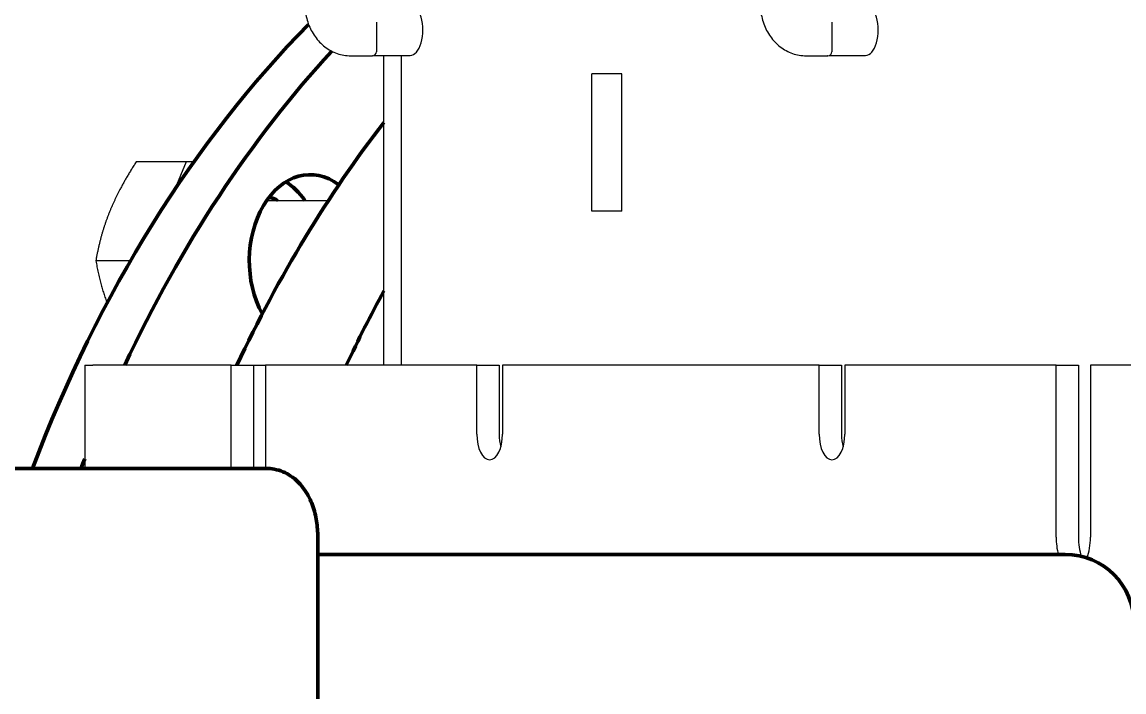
# Model space of a CAD drawing. Header units: inches. Extents: x 15 to 402, y 6 to 258.
# Drawn here: x 286.42 to 294.43, y 94.61 to 99.48 of the extents above; entities that cross this region are included whole.
import ezdxf

# ---------------------------------------------------------------- set-up
doc = ezdxf.new("R2010")
doc.units = ezdxf.units.IN
doc.header["$LTSCALE"] = 12
doc.header["$MEASUREMENT"] = 0
doc.layers.add('Dimension (ANSI)', color=7, linetype='Continuous', lineweight=25)
doc.layers.add('Visible (ANSI)', color=7, linetype='Continuous', lineweight=50)
doc.styles.add('MEMCOR Medium', font='arial.ttf')
doc.dimstyles.new('Default (ANSI)', dxfattribs={"dimscale": 12, "dimtxt": 0.15, "dimasz": 0.098425, "dimexe": 0.125, "dimexo": 0.0625, "dimgap": 0.031496, "dimtad": 0, "dimtih": 1, "dimtoh": 1, "dimdec": 4, "dimrnd": 1e-08, "dimzin": 3, "dimdsep": 46, "dimlunit": 5, "dimtxsty": 'MEMCOR Medium', "dimcen": 0.09, "dimdle": 0.393701, "dimclrd": 256, "dimclre": 256, "dimclrt": 256, "dimadec": 0, "dimazin": 1, "dimtfac": 0.8, "dimtofl": 0, "dimtmove": 0, "dimatfit": 3, "dimfxl": 1, "dimfrac": 1, "dimtolj": 1, "dimtzin": 4, "dimlwd": -1, "dimlwe": -1, "dimarcsym": 0})

# ---------------------------------------------------------------- blocks, each defined once
blk = doc.blocks.new('*D27')
at = {"layer": 'Defpoints', "color": 0, "transparency": 16777216}
for p in [(306.8612, 130.4909), (258.8478, 39.7359), (286.6568, 39.7359)]:
    blk.add_point(p, dxfattribs=at)
at = {"layer": 'Dimension (ANSI)', "transparency": 16777216}
for p, q in [((306.1112, 130.4909), (257.3478, 130.4909)), ((258.8478, 129.3098), (258.8478, 91.2594)), ((258.8478, 40.917), (258.8478, 78.9674)), ((285.9068, 39.7359), (257.3478, 39.7359))]:
    blk.add_line(p, q, dxfattribs=at)
for points in [[(258.651, 129.3098), (259.0447, 129.3098), (258.8478, 130.4909)], [(258.651, 40.917), (259.0447, 40.917), (258.8478, 39.7359)]]:
    blk.add_solid(points, dxfattribs=at)
at = {"layer": 'Dimension (ANSI)', "transparency": 16777216, "char_height": 1.8, "attachment_point": 5, "style": 'MEMCOR Medium'}
for s, insert in [('\\A1; \\fArial|b0|i0;90{\\H0.8x;\\S3#4;} in', (258.8478, 86.9624)), ('\\A1;[2305.2 mm]{\\P\\fArial|b0|i0;SHIPPING HEIGHT\\P\\fArial|b0|i0;REF.}', (258.8478, 80.8164))]:
    blk.add_mtext(s, dxfattribs=dict(at, insert=insert))

msp = doc.modelspace()

# ---------------------------------------------------------------- linework, layer by layer
at = {"layer": 'Visible (ANSI)', "linetype": 'Continuous', "lineweight": 18}
for p, q in [((288.99753, 99.36544), (288.99753, 99.26583)), ((292.30999, 99.36544), (292.30999, 99.26583)), ((288.81025, 99.23583), (288.96644, 99.23583)), ((288.96753, 99.23583), (288.96644, 99.23583)), ((288.9789, 99.23807), (289.24155, 99.23807)), ((289.05139, 96.98586), (289.05139, 99.23807)), ((289.17639, 99.23807), (289.17639, 96.98586)), ((292.12271, 99.23583), (292.27891, 99.23583)), ((292.27999, 99.23583), (292.27891, 99.23583)), ((292.29137, 99.23807), (292.55401, 99.23807)), ((290.78279, 99.10586), (290.56439, 99.10586)), ((290.56439, 98.10586), (290.56439, 99.10586)), ((290.78279, 98.10586), (290.78279, 99.10586)), ((287.61303, 98.46502), (287.24963, 98.46502)), ((287.61303, 98.46502), (287.53167, 98.26572)), ((287.669, 98.46502), (287.61303, 98.46502)), ((288.1987, 98.18377), (288.64774, 98.18377)), ((290.78279, 98.10586), (290.56439, 98.10586)), ((287.20859, 97.74627), (286.9562, 97.74627)), ((286.87533, 96.98586), (286.93394, 96.98586)), ((286.87533, 96.98586), (286.87533, 96.23586)), ((287.94062, 96.98586), (286.93394, 96.98586)), ((287.94062, 96.23586), (287.94062, 96.98586)), ((287.94062, 96.98586), (288.103, 96.98586)), ((288.103, 96.98586), (288.19062, 96.98586)), ((288.103, 96.98586), (288.103, 96.23586)), ((289.72687, 96.98586), (288.19062, 96.98586)), ((288.19062, 96.98586), (288.19062, 96.23586)), ((289.72687, 96.48586), (289.72687, 96.98586)), ((289.72687, 96.98586), (289.88925, 96.98586)), ((289.88925, 96.98586), (289.88925, 96.48586)), ((292.21687, 96.98586), (289.91437, 96.98586)), ((289.91437, 96.98586), (289.91437, 96.48586)), ((292.21687, 96.48586), (292.21687, 96.98586)), ((292.21687, 96.98586), (292.37925, 96.98586)), ((292.37925, 96.98586), (292.37925, 96.48586)), ((293.94062, 96.98586), (292.40437, 96.98586)), ((292.40437, 96.98586), (292.40437, 96.48586)), ((293.94062, 95.73586), (293.94062, 96.98586)), ((293.94062, 96.98586), (294.103, 96.98586)), ((294.103, 96.98586), (294.103, 95.73586)), ((295.1973, 96.98586), (294.19062, 96.98586)), ((294.19062, 96.98586), (294.19062, 95.73586))]:
    msp.add_line(p, q, dxfattribs=at)
at = {"layer": 'Visible (ANSI)'}
for p, q in [((287.979, 96.23586), (280.729, 96.23586)), ((288.1955, 96.23586), (287.979, 96.23586)), ((288.5705, 78.98586), (288.5705, 95.73586)), ((294.00768, 95.61086), (288.5705, 95.61086))]:
    msp.add_line(p, q, dxfattribs=at)
at = {"layer": 'Visible (ANSI)', "linetype": 'Continuous', "lineweight": 18}
for centre in [(288.96753, 99.26583), (292.27999, 99.26583)]:
    msp.add_arc(centre, 0.03, 270, 0, dxfattribs=at)
at = {"layer": 'Visible (ANSI)'}
msp.add_arc((294.00768, 95.11086), 0.5, 0, 90, dxfattribs=at)
at = {"layer": 'Visible (ANSI)', "linetype": 'Continuous', "lineweight": 18}
for centre, major_axis, start_param, end_param in [((289.24155, 99.42333), (0, -0.18526), 0, 3.1415927), ((292.55401, 99.42333), (0, -0.18526), 0, 3.1415927), ((289.82062, 96.48586), (0, -0.1875), 4.712389, 7.8539816), ((289.983, 96.48586), (0, -0.1875), 4.712389, 5.2359878), ((292.31062, 96.48586), (0, -0.1875), 4.712389, 7.8539816), ((292.473, 96.48586), (0, -0.1875), 4.712389, 5.2359878), ((294.06562, 95.73586), (0, 0.25), 1.5707963, 2.0943951), ((294.228, 95.73586), (0, -0.25), 4.712389, 5.300611), ((294.06562, 95.73586), (0, -0.25), 0.9246239, 1.5707963)]:
    msp.add_ellipse(centre, major_axis=major_axis, ratio=0.5, start_param=start_param, end_param=end_param, dxfattribs=at)
at = {"layer": 'Visible (ANSI)'}
for centre, major_axis, start_param, end_param in [((292.41075, 91.73586), (0, 9.5), 0.6207151, 1.0773269), ((292.76431, 91.73586), (0, -9.5), 3.7966402, 4.1268705), ((293.58101, 91.73586), (0, 9.5), 0.7400172, 0.9852778), ((288.51431, 97.74627), (0, 0.625), 5.7912288, 8.5208123), ((288.16075, 97.74627), (0, 0.625), 5.4877865, 5.8716685), ((288.16075, 97.74627), (0, 0.46875), 5.9159773, 6.113624), ((294.37651, 91.73586), (0, 9.5), 0.915261, 0.9852778), ((292.76431, 91.73586), (0, -9.5), 4.2104684, 4.2189196)]:
    msp.add_ellipse(centre, major_axis=major_axis, ratio=0.7071068, start_param=start_param, end_param=end_param, dxfattribs=at)
at = {"layer": 'Visible (ANSI)', "linetype": 'Continuous', "lineweight": 18}
for points, knots in [([(288.47873, 99.57389), (288.48186, 99.53813), (288.48958, 99.50284), (288.51372, 99.43594), (288.53015, 99.40434), (288.57072, 99.34745), (288.59486, 99.32218), (288.64916, 99.28038), (288.67932, 99.26388), (288.74308, 99.24159), (288.77665, 99.23583), (288.81025, 99.23583)], [1.671702, 1.671702, 1.671702, 1.671702, 1.9656801, 1.9656801, 2.2596583, 2.2596583, 2.5536364, 2.5536364, 2.8476145, 2.8476145, 3.1415927, 3.1415927, 3.1415927, 3.1415927]), ([(291.79119, 99.57389), (291.79433, 99.53813), (291.80204, 99.50284), (291.82619, 99.43594), (291.84262, 99.40434), (291.88319, 99.34745), (291.90733, 99.32218), (291.96163, 99.28038), (291.99179, 99.26388), (292.05554, 99.24159), (292.08912, 99.23583), (292.12271, 99.23583)], [1.671702, 1.671702, 1.671702, 1.671702, 1.9656801, 1.9656801, 2.2596583, 2.2596583, 2.5536364, 2.5536364, 2.8476145, 2.8476145, 3.1415927, 3.1415927, 3.1415927, 3.1415927]), ([(288.99757, 99.4812), (288.99762, 99.46265), (288.9965, 99.44299), (288.9965, 99.40366), (288.99762, 99.38401), (288.99757, 99.36545)], [1.06000735, 1.06000735, 1.06000735, 1.06000735, 1.20986178, 1.20986178, 1.3597162, 1.3597162, 1.3597162, 1.3597162]), ([(292.31003, 99.4812), (292.31009, 99.46265), (292.30896, 99.44299), (292.30896, 99.40366), (292.31009, 99.38401), (292.31003, 99.36545)], [1.06000735, 1.06000735, 1.06000735, 1.06000735, 1.20986178, 1.20986178, 1.3597162, 1.3597162, 1.3597162, 1.3597162])]:
    msp.add_open_spline(points, degree=3, knots=knots, dxfattribs=at)
for points, weights in [([(287.24963, 98.46502), (287.12561, 98.27243), (287.05752, 98.10565)], [1.01001874936, 1.04314139574, 1]), ([(287.05752, 98.10565), (286.98943, 97.93886), (286.9562, 97.74627)], [1, 1.04314139574, 1.01001874936]), ([(286.9562, 97.74627), (286.98468, 97.58119), (287.03774, 97.43774)], [1.01001874936, 1.03827855217, 1.01102365233])]:
    msp.add_rational_spline(points, weights, degree=2, dxfattribs=at)
at = {"layer": 'Visible (ANSI)'}
msp.add_open_spline([(288.5705, 95.73586), (288.5705, 95.77513), (288.56745, 95.81439), (288.55484, 95.89202), (288.54533, 95.93038), (288.51788, 96.00596), (288.50009, 96.04328), (288.44975, 96.11641), (288.41693, 96.15299), (288.33783, 96.20439), (288.29812, 96.22195), (288.235, 96.23396), (288.21526, 96.23586), (288.1955, 96.23586)], degree=3, knots=[6.2831853, 6.2831853, 6.2831853, 6.2831853, 6.5973446, 6.5973446, 6.9115038, 6.9115038, 7.2256631, 7.2256631, 7.5398224, 7.5398224, 7.7591647, 7.7591647, 7.8539816, 7.8539816, 7.8539816, 7.8539816], dxfattribs=at)

# ---------------------------------------------------------------- dimensions: what is measured, and where the dimension line sits
at = {"layer": 'Dimension (ANSI)'}
dim = msp.add_linear_dim(base=(258.84784, 39.73586), p1=(306.86121, 130.49086), p2=(286.65683, 39.73586), angle=90, text=' \\fArial|b0|i0;<> in\\X[2305.2 mm]{\\P\\fArial|b0|i0;SHIPPING HEIGHT\\P\\fArial|b0|i0;REF.}', dimstyle='Default (ANSI)', override={"dimgap": 0.031496, "dimdec": 4, "dimpost": '', "dimtol": 0, "dimlim": 0, "dimtp": 0, "dimtm": 0, "dimtdec": 2, "dimatfit": 1}, dxfattribs=at)
dim.commit()
dim.dimension.update_dxf_attribs({"geometry": '*D27', "text_midpoint": (258.84784, 85.11336), "dimtype": 160})

doc.saveas('drawing.dxf')
